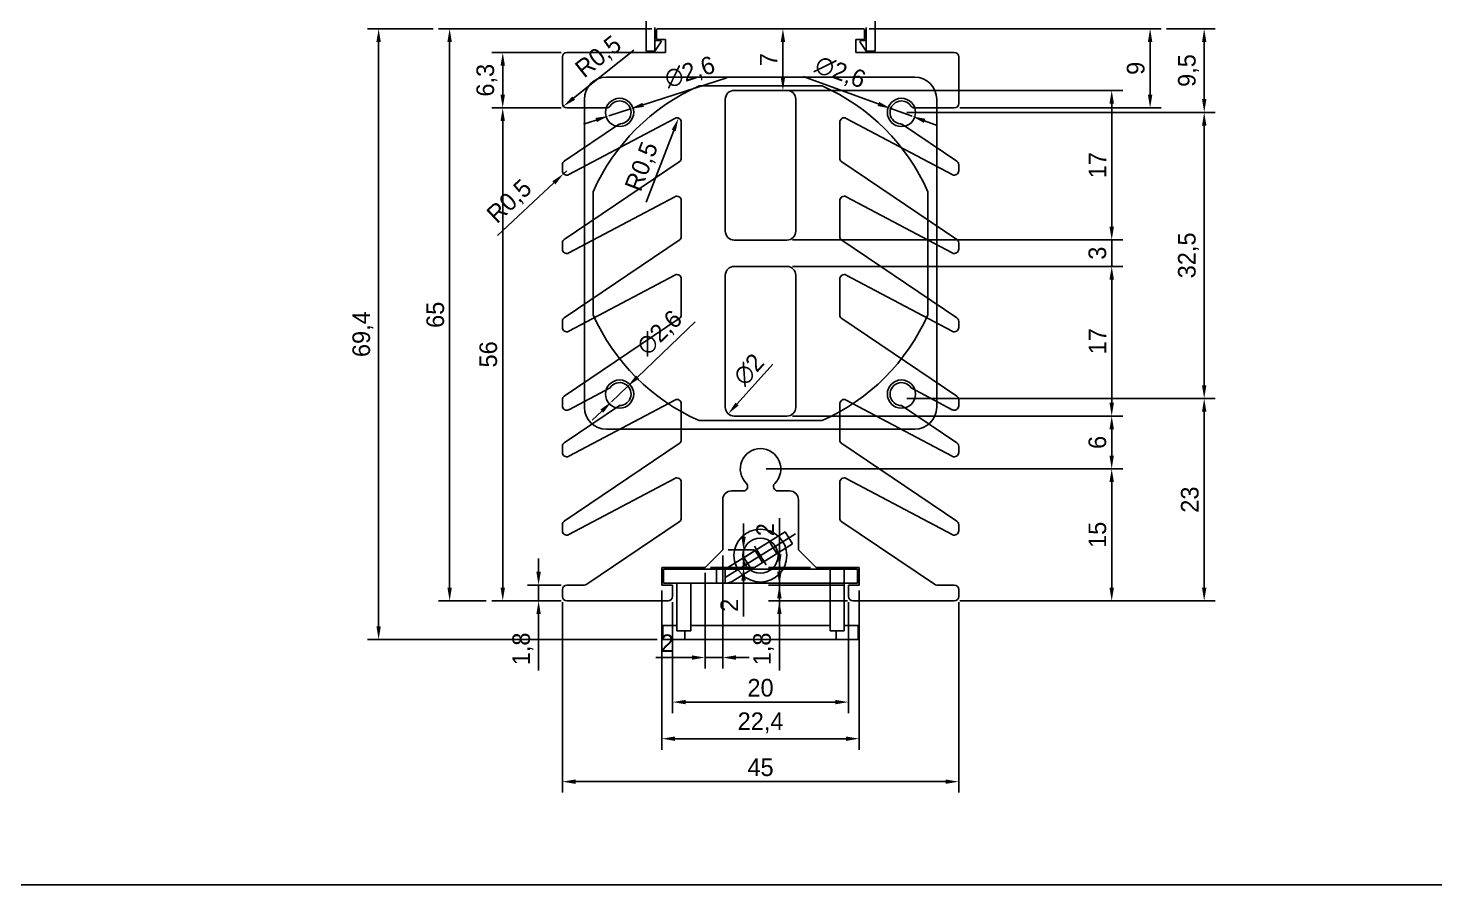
# Model space of a CAD drawing. Header units: millimetres. Extents: x 1406 to 2636, y 2148 to 2456.
# Drawn here: x 2021.1 to 2180.8, y 2147.7 to 2245.1 of the extents above; entities that cross this region are included whole.
import ezdxf

# ---------------------------------------------------------------- set-up
doc = ezdxf.new("R2010")
doc.units = ezdxf.units.MM
doc.linetypes.add('CENTER', pattern=[50.8, 31.75, -6.35, 6.35, -6.35])
for name, color, linetype in [('CASE-하', 7, 'Continuous'), ('DINRAIL', 5, 'Continuous'), ('FAN', 7, 'Continuous'), ('방열판', 7, 'Continuous'), ('스프링', 3, 'Continuous')]:
    doc.layers.add(name, color=color, linetype=linetype)
doc.dimstyles.new('ISO-25', dxfattribs={"dimtxt": 2, "dimasz": 1.5, "dimexe": 1.25, "dimexo": 0.625, "dimtad": 1, "dimtxsty": 'Standard', "dimcen": 2.5, "dimclrd": 6, "dimclre": 6, "dimclrt": 1, "dimazin": 0, "dimtfac": 1, "dimtmove": 0, "dimatfit": 3, "dimfxl": 1, "dimarcsym": 0})

# ---------------------------------------------------------------- blocks, each defined once
blk = doc.blocks.new('*D837')
at = {"color": 6, "lineweight": -2, "transparency": 16777216}
for p, q in [((2102.33, 2187.29), (2102.33, 2188.79)), ((2100.58, 2185.79), (2103.58, 2185.79)), ((2102.33, 2185.79), (2102.33, 2183.79)), ((2098.58, 2183.79), (2103.58, 2183.79)), ((2102.33, 2182.29), (2102.33, 2178.2))]:
    blk.add_line(p, q, dxfattribs=at)
at = {"color": 6, "transparency": 16777216}
for points in [[(2102.08, 2187.29), (2102.58, 2187.29), (2102.33, 2185.79)], [(2102.08, 2182.29), (2102.58, 2182.29), (2102.33, 2183.79)]]:
    blk.add_solid(points, dxfattribs=at)
at = {"layer": 'Defpoints', "color": 0, "transparency": 16777216}
for p in [(2099.96, 2185.79), (2097.96, 2183.79), (2102.33, 2183.79)]:
    blk.add_point(p, dxfattribs=at)
at = {"color": 1, "transparency": 16777216, "insert": (2100.71, 2179.49), "char_height": 2, "attachment_point": 5, "rotation": 90}
blk.add_mtext('2', dxfattribs=at)
blk = doc.blocks.new('*D842')
at = {"color": 6, "lineweight": -2, "transparency": 16777216}
for p, q in [((2081.63, 2235.99), (2073.74, 2235.99)), ((2074.99, 2234.49), (2074.99, 2181.49)), ((2081.63, 2179.99), (2073.74, 2179.99))]:
    blk.add_line(p, q, dxfattribs=at)
at = {"color": 6, "transparency": 16777216}
for points in [[(2074.74, 2234.49), (2075.24, 2234.49), (2074.99, 2235.99)], [(2074.74, 2181.49), (2075.24, 2181.49), (2074.99, 2179.99)]]:
    blk.add_solid(points, dxfattribs=at)
at = {"layer": 'Defpoints', "color": 0, "transparency": 16777216}
for p in [(2082.26, 2235.99), (2074.99, 2179.99), (2082.26, 2179.99)]:
    blk.add_point(p, dxfattribs=at)
at = {"color": 1, "transparency": 16777216, "insert": (2073.36, 2207.99), "char_height": 2, "attachment_point": 5, "rotation": 90}
blk.add_mtext('56', dxfattribs=at)
blk = doc.blocks.new('*D843')
at = {"color": 6, "lineweight": -2, "transparency": 16777216}
for p, q in [((2091.93, 2244.99), (2067.71, 2244.99)), ((2068.96, 2243.49), (2068.96, 2181.49)), ((2073.11, 2179.99), (2067.71, 2179.99))]:
    blk.add_line(p, q, dxfattribs=at)
at = {"color": 6, "transparency": 16777216}
for points in [[(2068.71, 2243.49), (2069.21, 2243.49), (2068.96, 2244.99)], [(2068.71, 2181.49), (2069.21, 2181.49), (2068.96, 2179.99)]]:
    blk.add_solid(points, dxfattribs=at)
at = {"layer": 'Defpoints', "color": 0, "transparency": 16777216}
for p in [(2092.56, 2244.99), (2068.96, 2179.99), (2073.74, 2179.99)]:
    blk.add_point(p, dxfattribs=at)
at = {"color": 1, "transparency": 16777216, "insert": (2067.34, 2212.49), "char_height": 2, "attachment_point": 5, "rotation": 90}
blk.add_mtext('65', dxfattribs=at)
blk = doc.blocks.new('*D844')
at = {"color": 6, "lineweight": -2, "transparency": 16777216}
for p, q in [((2067.09, 2244.99), (2059.65, 2244.99)), ((2060.9, 2243.49), (2060.9, 2177.09)), ((2092.54, 2175.59), (2059.65, 2175.59))]:
    blk.add_line(p, q, dxfattribs=at)
at = {"color": 6, "transparency": 16777216}
for points in [[(2060.65, 2243.49), (2061.15, 2243.49), (2060.9, 2244.99)], [(2060.65, 2177.09), (2061.15, 2177.09), (2060.9, 2175.59)]]:
    blk.add_solid(points, dxfattribs=at)
at = {"layer": 'Defpoints', "color": 0, "transparency": 16777216}
for p in [(2067.71, 2244.99), (2060.9, 2175.59), (2093.16, 2175.59)]:
    blk.add_point(p, dxfattribs=at)
at = {"color": 1, "transparency": 16777216, "insert": (2059.11, 2210.29), "char_height": 2, "attachment_point": 5, "rotation": 90}
blk.add_mtext('69,4', dxfattribs=at)
blk = doc.blocks.new('*D845')
at = {"color": 6, "lineweight": -2, "transparency": 16777216}
for p, q in [((2079.06, 2183.29), (2079.06, 2184.79)), ((2081.63, 2181.79), (2077.81, 2181.79)), ((2079.06, 2181.79), (2079.06, 2179.99)), ((2081.63, 2179.99), (2077.81, 2179.99)), ((2079.06, 2178.49), (2079.06, 2172.07))]:
    blk.add_line(p, q, dxfattribs=at)
at = {"color": 6, "transparency": 16777216}
for points in [[(2078.81, 2183.29), (2079.31, 2183.29), (2079.06, 2181.79)], [(2078.81, 2178.49), (2079.31, 2178.49), (2079.06, 2179.99)]]:
    blk.add_solid(points, dxfattribs=at)
at = {"layer": 'Defpoints', "color": 0, "transparency": 16777216}
for p in [(2082.26, 2181.79), (2079.06, 2179.99), (2082.26, 2179.99)]:
    blk.add_point(p, dxfattribs=at)
at = {"color": 1, "transparency": 16777216, "insert": (2077.27, 2174.53), "char_height": 2, "attachment_point": 5, "rotation": 90}
blk.add_mtext('1,8', dxfattribs=at)
blk = doc.blocks.new('*D846')
at = {"color": 6, "lineweight": -2, "transparency": 16777216}
for p, q in [((2116.58, 2244.99), (2149.74, 2244.99)), ((2148.49, 2243.49), (2148.49, 2237.49)), ((2126.88, 2235.99), (2149.74, 2235.99))]:
    blk.add_line(p, q, dxfattribs=at)
at = {"color": 6, "transparency": 16777216}
for points in [[(2148.24, 2243.49), (2148.74, 2243.49), (2148.49, 2244.99)], [(2148.24, 2237.49), (2148.74, 2237.49), (2148.49, 2235.99)]]:
    blk.add_solid(points, dxfattribs=at)
at = {"layer": 'Defpoints', "color": 0, "transparency": 16777216}
for p in [(2115.96, 2244.99), (2126.26, 2235.99), (2148.49, 2235.99)]:
    blk.add_point(p, dxfattribs=at)
at = {"color": 1, "transparency": 16777216, "insert": (2146.86, 2240.49), "char_height": 2, "attachment_point": 5, "rotation": 90}
blk.add_mtext('9', dxfattribs=at)
blk = doc.blocks.new('*D847')
at = {"color": 6, "lineweight": -2, "transparency": 16777216}
for p, q in [((2150.36, 2244.99), (2155.88, 2244.99)), ((2154.63, 2236.99), (2154.63, 2243.49)), ((2120.88, 2235.49), (2155.88, 2235.49))]:
    blk.add_line(p, q, dxfattribs=at)
at = {"color": 6, "transparency": 16777216}
for points in [[(2154.38, 2243.49), (2154.88, 2243.49), (2154.63, 2244.99)], [(2154.38, 2236.99), (2154.88, 2236.99), (2154.63, 2235.49)]]:
    blk.add_solid(points, dxfattribs=at)
at = {"layer": 'Defpoints', "color": 0, "transparency": 16777216}
for p in [(2149.74, 2244.99), (2154.63, 2244.99), (2120.26, 2235.49)]:
    blk.add_point(p, dxfattribs=at)
at = {"color": 1, "transparency": 16777216, "insert": (2152.84, 2240.24), "char_height": 2, "attachment_point": 5, "rotation": 90}
blk.add_mtext('9,5', dxfattribs=at)
blk = doc.blocks.new('*D848')
at = {"color": 6, "lineweight": -2, "transparency": 16777216}
for p, q in [((2120.88, 2235.49), (2155.88, 2235.49)), ((2154.63, 2233.99), (2154.63, 2204.49)), ((2120.88, 2202.99), (2155.88, 2202.99))]:
    blk.add_line(p, q, dxfattribs=at)
at = {"color": 6, "transparency": 16777216}
for points in [[(2154.38, 2233.99), (2154.88, 2233.99), (2154.63, 2235.49)], [(2154.38, 2204.49), (2154.88, 2204.49), (2154.63, 2202.99)]]:
    blk.add_solid(points, dxfattribs=at)
at = {"layer": 'Defpoints', "color": 0, "transparency": 16777216}
for p in [(2120.26, 2235.49), (2120.26, 2202.99), (2154.63, 2202.99)]:
    blk.add_point(p, dxfattribs=at)
at = {"color": 1, "transparency": 16777216, "insert": (2152.84, 2219.24), "char_height": 2, "attachment_point": 5, "rotation": 90}
blk.add_mtext('32,5', dxfattribs=at)
blk = doc.blocks.new('*D849')
at = {"color": 6, "lineweight": -2, "transparency": 16777216}
for p, q in [((2120.88, 2202.99), (2155.88, 2202.99)), ((2154.63, 2201.49), (2154.63, 2181.49)), ((2126.88, 2179.99), (2155.88, 2179.99))]:
    blk.add_line(p, q, dxfattribs=at)
at = {"color": 6, "transparency": 16777216}
for points in [[(2154.38, 2201.49), (2154.88, 2201.49), (2154.63, 2202.99)], [(2154.38, 2181.49), (2154.88, 2181.49), (2154.63, 2179.99)]]:
    blk.add_solid(points, dxfattribs=at)
at = {"layer": 'Defpoints', "color": 0, "transparency": 16777216}
for p in [(2120.26, 2202.99), (2126.26, 2179.99), (2154.63, 2179.99)]:
    blk.add_point(p, dxfattribs=at)
at = {"color": 1, "transparency": 16777216, "insert": (2153, 2191.49), "char_height": 2, "attachment_point": 5, "rotation": 90}
blk.add_mtext('23', dxfattribs=at)
blk = doc.blocks.new('*D850')
at = {"color": 6, "lineweight": -2, "transparency": 16777216}
for p, q in [((2104.88, 2194.99), (2145.38, 2194.99)), ((2144.13, 2193.49), (2144.13, 2181.49)), ((2126.88, 2179.99), (2145.38, 2179.99))]:
    blk.add_line(p, q, dxfattribs=at)
at = {"color": 6, "transparency": 16777216}
for points in [[(2143.88, 2193.49), (2144.38, 2193.49), (2144.13, 2194.99)], [(2143.88, 2181.49), (2144.38, 2181.49), (2144.13, 2179.99)]]:
    blk.add_solid(points, dxfattribs=at)
at = {"layer": 'Defpoints', "color": 0, "transparency": 16777216}
for p in [(2104.26, 2194.99), (2126.26, 2179.99), (2144.13, 2179.99)]:
    blk.add_point(p, dxfattribs=at)
at = {"color": 1, "transparency": 16777216, "insert": (2142.51, 2187.49), "char_height": 2, "attachment_point": 5, "rotation": 90}
blk.add_mtext('15', dxfattribs=at)
blk = doc.blocks.new('*D851')
at = {"color": 6, "lineweight": -2, "transparency": 16777216}
for p, q in [((2107.88, 2200.99), (2145.38, 2200.99)), ((2144.13, 2199.49), (2144.13, 2196.49)), ((2104.88, 2194.99), (2145.38, 2194.99))]:
    blk.add_line(p, q, dxfattribs=at)
at = {"color": 6, "transparency": 16777216}
for points in [[(2143.88, 2199.49), (2144.38, 2199.49), (2144.13, 2200.99)], [(2143.88, 2196.49), (2144.38, 2196.49), (2144.13, 2194.99)]]:
    blk.add_solid(points, dxfattribs=at)
at = {"layer": 'Defpoints', "color": 0, "transparency": 16777216}
for p in [(2107.26, 2200.99), (2104.26, 2194.99), (2144.13, 2194.99)]:
    blk.add_point(p, dxfattribs=at)
at = {"color": 1, "transparency": 16777216, "insert": (2142.51, 2197.99), "char_height": 2, "attachment_point": 5, "rotation": 90}
blk.add_mtext('6', dxfattribs=at)
blk = doc.blocks.new('*D852')
at = {"color": 6, "lineweight": -2, "transparency": 16777216}
for p, q in [((2107.88, 2217.99), (2145.38, 2217.99)), ((2144.13, 2202.49), (2144.13, 2216.49)), ((2107.88, 2200.99), (2145.38, 2200.99))]:
    blk.add_line(p, q, dxfattribs=at)
at = {"color": 6, "transparency": 16777216}
for points in [[(2143.88, 2216.49), (2144.38, 2216.49), (2144.13, 2217.99)], [(2143.88, 2202.49), (2144.38, 2202.49), (2144.13, 2200.99)]]:
    blk.add_solid(points, dxfattribs=at)
at = {"layer": 'Defpoints', "color": 0, "transparency": 16777216}
for p in [(2107.26, 2217.99), (2144.13, 2217.99), (2107.26, 2200.99)]:
    blk.add_point(p, dxfattribs=at)
at = {"color": 1, "transparency": 16777216, "insert": (2142.51, 2209.49), "char_height": 2, "attachment_point": 5, "rotation": 90}
blk.add_mtext('17', dxfattribs=at)
blk = doc.blocks.new('*D853')
at = {"color": 6, "lineweight": -2, "transparency": 16777216}
for p, q in [((2144.13, 2222.49), (2144.13, 2223.99)), ((2107.88, 2220.99), (2145.38, 2220.99)), ((2144.13, 2217.99), (2144.13, 2220.99)), ((2107.88, 2217.99), (2145.38, 2217.99)), ((2144.13, 2216.49), (2144.13, 2214.99))]:
    blk.add_line(p, q, dxfattribs=at)
at = {"color": 6, "transparency": 16777216}
for points in [[(2143.88, 2222.49), (2144.38, 2222.49), (2144.13, 2220.99)], [(2143.88, 2216.49), (2144.38, 2216.49), (2144.13, 2217.99)]]:
    blk.add_solid(points, dxfattribs=at)
at = {"layer": 'Defpoints', "color": 0, "transparency": 16777216}
for p in [(2107.26, 2220.99), (2144.13, 2220.99), (2107.26, 2217.99)]:
    blk.add_point(p, dxfattribs=at)
at = {"color": 1, "transparency": 16777216, "insert": (2142.51, 2219.49), "char_height": 2, "attachment_point": 5, "rotation": 90}
blk.add_mtext('3', dxfattribs=at)
blk = doc.blocks.new('*D854')
at = {"color": 6, "lineweight": -2, "transparency": 16777216}
for p, q in [((2107.88, 2237.99), (2145.38, 2237.99)), ((2144.13, 2222.49), (2144.13, 2236.49)), ((2107.88, 2220.99), (2145.38, 2220.99))]:
    blk.add_line(p, q, dxfattribs=at)
at = {"color": 6, "transparency": 16777216}
for points in [[(2143.88, 2236.49), (2144.38, 2236.49), (2144.13, 2237.99)], [(2143.88, 2222.49), (2144.38, 2222.49), (2144.13, 2220.99)]]:
    blk.add_solid(points, dxfattribs=at)
at = {"layer": 'Defpoints', "color": 0, "transparency": 16777216}
for p in [(2107.26, 2237.99), (2144.13, 2237.99), (2107.26, 2220.99)]:
    blk.add_point(p, dxfattribs=at)
at = {"color": 1, "transparency": 16777216, "insert": (2142.51, 2229.49), "char_height": 2, "attachment_point": 5, "rotation": 90}
blk.add_mtext('17', dxfattribs=at)
blk = doc.blocks.new('*D855')
at = {"color": 6, "lineweight": -2, "transparency": 16777216}
for p, q in [((2081.63, 2242.29), (2073.74, 2242.29)), ((2074.99, 2240.79), (2074.99, 2237.49)), ((2081.63, 2235.99), (2073.74, 2235.99))]:
    blk.add_line(p, q, dxfattribs=at)
at = {"color": 6, "transparency": 16777216}
for points in [[(2074.74, 2240.79), (2075.24, 2240.79), (2074.99, 2242.29)], [(2074.74, 2237.49), (2075.24, 2237.49), (2074.99, 2235.99)]]:
    blk.add_solid(points, dxfattribs=at)
at = {"layer": 'Defpoints', "color": 0, "transparency": 16777216}
for p in [(2082.26, 2242.29), (2074.99, 2235.99), (2082.26, 2235.99)]:
    blk.add_point(p, dxfattribs=at)
at = {"color": 1, "transparency": 16777216, "insert": (2073.19, 2239.14), "char_height": 2, "attachment_point": 5, "rotation": 90}
blk.add_mtext('6,3', dxfattribs=at)
blk = doc.blocks.new('*D834')
at = {"color": 6, "lineweight": -2, "transparency": 16777216}
for p, q in [((2099.96, 2185.16), (2099.96, 2172.3)), ((2097.96, 2183.16), (2097.96, 2172.3)), ((2096.46, 2173.55), (2092.38, 2173.55)), ((2099.96, 2173.55), (2097.96, 2173.55)), ((2101.46, 2173.55), (2102.96, 2173.55))]:
    blk.add_line(p, q, dxfattribs=at)
at = {"color": 6, "transparency": 16777216}
for points in [[(2096.46, 2173.8), (2096.46, 2173.3), (2097.96, 2173.55)], [(2101.46, 2173.8), (2101.46, 2173.3), (2099.96, 2173.55)]]:
    blk.add_solid(points, dxfattribs=at)
at = {"layer": 'Defpoints', "color": 0, "transparency": 16777216}
for p in [(2099.96, 2185.79), (2097.96, 2183.79), (2099.96, 2173.55)]:
    blk.add_point(p, dxfattribs=at)
at = {"color": 1, "transparency": 16777216, "insert": (2093.67, 2175.18), "char_height": 2, "attachment_point": 5}
blk.add_mtext('2', dxfattribs=at)
blk = doc.blocks.new('*D835')
at = {"color": 6, "lineweight": -2, "transparency": 16777216}
for p, q in [((2106.4, 2185.29), (2106.4, 2189.37)), ((2109.93, 2183.79), (2105.15, 2183.79)), ((2106.4, 2181.79), (2106.4, 2183.79)), ((2113.63, 2181.79), (2105.15, 2181.79)), ((2106.4, 2180.29), (2106.4, 2178.79))]:
    blk.add_line(p, q, dxfattribs=at)
at = {"color": 6, "transparency": 16777216}
for points in [[(2106.15, 2185.29), (2106.65, 2185.29), (2106.4, 2183.79)], [(2106.15, 2180.29), (2106.65, 2180.29), (2106.4, 2181.79)]]:
    blk.add_solid(points, dxfattribs=at)
at = {"layer": 'Defpoints', "color": 0, "transparency": 16777216}
for p in [(2106.4, 2183.79), (2110.56, 2183.79), (2114.26, 2181.79)]:
    blk.add_point(p, dxfattribs=at)
at = {"color": 1, "transparency": 16777216, "insert": (2104.78, 2188.08), "char_height": 2, "attachment_point": 5, "rotation": 90}
blk.add_mtext('2', dxfattribs=at)
blk = doc.blocks.new('*D836')
at = {"color": 6, "lineweight": -2, "transparency": 16777216}
for p, q in [((2106.4, 2183.29), (2106.4, 2184.79)), ((2113.63, 2181.79), (2105.15, 2181.79)), ((2106.4, 2181.79), (2106.4, 2179.99)), ((2114.13, 2179.99), (2105.15, 2179.99)), ((2106.4, 2178.49), (2106.4, 2172.07))]:
    blk.add_line(p, q, dxfattribs=at)
at = {"color": 6, "transparency": 16777216}
for points in [[(2106.15, 2183.29), (2106.65, 2183.29), (2106.4, 2181.79)], [(2106.15, 2178.49), (2106.65, 2178.49), (2106.4, 2179.99)]]:
    blk.add_solid(points, dxfattribs=at)
at = {"layer": 'Defpoints', "color": 0, "transparency": 16777216}
for p in [(2114.26, 2181.79), (2106.4, 2179.99), (2114.76, 2179.99)]:
    blk.add_point(p, dxfattribs=at)
at = {"color": 1, "transparency": 16777216, "insert": (2104.61, 2174.53), "char_height": 2, "attachment_point": 5, "rotation": 90}
blk.add_mtext('1,8', dxfattribs=at)
blk = doc.blocks.new('*D838')
at = {"color": 6, "lineweight": -2, "transparency": 16777216}
for p, q in [((2094.26, 2179.86), (2094.26, 2167.24)), ((2114.26, 2179.86), (2114.26, 2167.24)), ((2112.76, 2168.49), (2095.76, 2168.49))]:
    blk.add_line(p, q, dxfattribs=at)
at = {"color": 6, "transparency": 16777216}
for points in [[(2095.76, 2168.74), (2095.76, 2168.24), (2094.26, 2168.49)], [(2112.76, 2168.74), (2112.76, 2168.24), (2114.26, 2168.49)]]:
    blk.add_solid(points, dxfattribs=at)
at = {"layer": 'Defpoints', "color": 0, "transparency": 16777216}
for p in [(2094.26, 2180.49), (2114.26, 2180.49), (2094.26, 2168.49)]:
    blk.add_point(p, dxfattribs=at)
at = {"color": 1, "transparency": 16777216, "insert": (2104.26, 2170.11), "char_height": 2, "attachment_point": 5}
blk.add_mtext('20', dxfattribs=at)
blk = doc.blocks.new('*D839')
at = {"color": 6, "lineweight": -2, "transparency": 16777216}
for p, q in [((2093.06, 2181.16), (2093.06, 2163.08)), ((2115.46, 2181.16), (2115.46, 2163.08)), ((2094.56, 2164.33), (2113.96, 2164.33))]:
    blk.add_line(p, q, dxfattribs=at)
at = {"color": 6, "transparency": 16777216}
for points in [[(2094.56, 2164.58), (2094.56, 2164.08), (2093.06, 2164.33)], [(2113.96, 2164.58), (2113.96, 2164.08), (2115.46, 2164.33)]]:
    blk.add_solid(points, dxfattribs=at)
at = {"layer": 'Defpoints', "color": 0, "transparency": 16777216}
for p in [(2093.06, 2181.79), (2115.46, 2181.79), (2115.46, 2164.33)]:
    blk.add_point(p, dxfattribs=at)
at = {"color": 1, "transparency": 16777216, "insert": (2104.26, 2166.13), "char_height": 2, "attachment_point": 5}
blk.add_mtext('22,4', dxfattribs=at)
blk = doc.blocks.new('*D840')
at = {"color": 6, "lineweight": -2, "transparency": 16777216}
for p, q in [((2081.76, 2179.86), (2081.76, 2158.2)), ((2126.76, 2179.86), (2126.76, 2158.2)), ((2125.26, 2159.45), (2083.26, 2159.45))]:
    blk.add_line(p, q, dxfattribs=at)
at = {"color": 6, "transparency": 16777216}
for points in [[(2083.26, 2159.7), (2083.26, 2159.2), (2081.76, 2159.45)], [(2125.26, 2159.7), (2125.26, 2159.2), (2126.76, 2159.45)]]:
    blk.add_solid(points, dxfattribs=at)
at = {"layer": 'Defpoints', "color": 0, "transparency": 16777216}
for p in [(2081.76, 2180.49), (2126.76, 2180.49), (2081.76, 2159.45)]:
    blk.add_point(p, dxfattribs=at)
at = {"color": 1, "transparency": 16777216, "insert": (2104.26, 2161.07), "char_height": 2, "attachment_point": 5}
blk.add_mtext('45', dxfattribs=at)
blk = doc.blocks.new('*D841')
at = {"color": 6, "lineweight": -2, "transparency": 16777216}
blk.add_line((2105.67, 2206.87), (2101.59, 2202.36), dxfattribs=at)
at = {"color": 6, "transparency": 16777216}
blk.add_solid([(2101.41, 2202.52), (2101.78, 2202.19), (2100.59, 2201.24)], dxfattribs=at)
at = {"layer": 'Defpoints', "color": 0, "transparency": 16777216}
for p in [(2101.93, 2202.73), (2100.59, 2201.24)]:
    blk.add_point(p, dxfattribs=at)
at = {"color": 1, "transparency": 16777216, "insert": (2102.93, 2206.26), "char_height": 2, "attachment_point": 5, "rotation": 47.9072}
blk.add_mtext('∅2', dxfattribs=at)
blk = doc.blocks.new('*D857')
at = {"color": 6, "lineweight": -2, "transparency": 16777216}
for p, q in [((2109.1, 2239.57), (2117.63, 2236.45)), ((2121.48, 2235.04), (2119.04, 2235.93)), ((2122.89, 2234.52), (2124.3, 2234.01))]:
    blk.add_line(p, q, dxfattribs=at)
at = {"color": 6, "transparency": 16777216}
for points in [[(2117.72, 2236.68), (2117.54, 2236.21), (2119.04, 2235.93)], [(2122.98, 2234.76), (2122.8, 2234.29), (2121.48, 2235.04)]]:
    blk.add_solid(points, dxfattribs=at)
at = {"layer": 'Defpoints', "color": 0, "transparency": 16777216}
for p in [(2119.04, 2235.93), (2121.48, 2235.04)]:
    blk.add_point(p, dxfattribs=at)
at = {"color": 1, "transparency": 16777216, "insert": (2113.28, 2239.95), "char_height": 2, "attachment_point": 5, "rotation": 339.9171}
blk.add_mtext('∅2,6', dxfattribs=at)
blk = doc.blocks.new('*D858')
at = {"color": 6, "lineweight": -2, "transparency": 16777216}
for p, q in [((2100.42, 2239.42), (2090.92, 2236.35)), ((2085.6, 2234.62), (2084.17, 2234.16)), ((2087.02, 2235.08), (2089.5, 2235.89))]:
    blk.add_line(p, q, dxfattribs=at)
at = {"color": 6, "transparency": 16777216}
for points in [[(2090.85, 2236.58), (2091, 2236.11), (2089.5, 2235.89)], [(2085.52, 2234.86), (2085.67, 2234.39), (2087.02, 2235.08)]]:
    blk.add_solid(points, dxfattribs=at)
at = {"layer": 'Defpoints', "color": 0, "transparency": 16777216}
for p in [(2087.02, 2235.08), (2089.5, 2235.89)]:
    blk.add_point(p, dxfattribs=at)
at = {"color": 1, "transparency": 16777216, "insert": (2096.26, 2239.96), "char_height": 2, "attachment_point": 5, "rotation": 17.9284}
blk.add_mtext('∅2,6', dxfattribs=at)
blk = doc.blocks.new('*D859')
at = {"color": 6, "lineweight": -2, "transparency": 16777216}
blk.add_line((2089.88, 2242.57), (2083.04, 2237.11), dxfattribs=at)
at = {"color": 6, "transparency": 16777216}
blk.add_solid([(2082.89, 2237.3), (2083.2, 2236.91), (2081.87, 2236.17)], dxfattribs=at)
at = {"layer": 'Defpoints', "color": 0, "transparency": 16777216}
for p in [(2081.87, 2236.17), (2082.26, 2236.49)]:
    blk.add_point(p, dxfattribs=at)
at = {"color": 1, "transparency": 16777216, "insert": (2085.93, 2241.71), "char_height": 2, "attachment_point": 5, "rotation": 38.5907}
blk.add_mtext('R0,5', dxfattribs=at)
blk = doc.blocks.new('*D860')
at = {"color": 6, "lineweight": -2, "transparency": 16777216}
blk.add_line((2091.26, 2225.27), (2094.4, 2233.43), dxfattribs=at)
at = {"color": 6, "transparency": 16777216}
blk.add_solid([(2094.17, 2233.52), (2094.63, 2233.34), (2094.94, 2234.83)], dxfattribs=at)
at = {"layer": 'Defpoints', "color": 0, "transparency": 16777216}
for p in [(2094.76, 2234.37), (2094.94, 2234.83)]:
    blk.add_point(p, dxfattribs=at)
at = {"color": 1, "transparency": 16777216, "insert": (2090.89, 2229.29), "char_height": 2, "attachment_point": 5, "rotation": 68.9575}
blk.add_mtext('R0,5', dxfattribs=at)
blk = doc.blocks.new('*D861')
at = {"color": 6, "lineweight": -2, "transparency": 16777216}
for p, q in [((2082.26, 2228.85), (2081.89, 2228.51)), ((2074.41, 2221.51), (2080.8, 2227.49))]:
    blk.add_line(p, q, dxfattribs=at)
at = {"color": 6, "transparency": 16777216}
blk.add_solid([(2080.63, 2227.67), (2080.97, 2227.3), (2081.89, 2228.51)], dxfattribs=at)
at = {"layer": 'Defpoints', "color": 0, "transparency": 16777216}
for p in [(2081.89, 2228.51), (2082.26, 2228.85)]:
    blk.add_point(p, dxfattribs=at)
at = {"color": 1, "transparency": 16777216, "insert": (2075.83, 2225.29), "char_height": 2, "attachment_point": 5, "rotation": 43.1202}
blk.add_mtext('R0,5', dxfattribs=at)
blk = doc.blocks.new('*D856')
at = {"color": 6, "lineweight": -2, "transparency": 16777216}
for p, q in [((2096.85, 2211.7), (2090.28, 2205.42)), ((2087.32, 2202.59), (2089.2, 2204.38)), ((2086.24, 2201.55), (2085.15, 2200.51))]:
    blk.add_line(p, q, dxfattribs=at)
at = {"color": 6, "transparency": 16777216}
for points in [[(2090.11, 2205.6), (2090.46, 2205.24), (2089.2, 2204.38)], [(2086.06, 2201.73), (2086.41, 2201.37), (2087.32, 2202.59)]]:
    blk.add_solid(points, dxfattribs=at)
at = {"layer": 'Defpoints', "color": 0, "transparency": 16777216}
for p in [(2089.2, 2204.38), (2087.32, 2202.59)]:
    blk.add_point(p, dxfattribs=at)
at = {"color": 1, "transparency": 16777216, "insert": (2092.87, 2210.37), "char_height": 2, "attachment_point": 5, "rotation": 43.7276}
blk.add_mtext('∅2,6', dxfattribs=at)
blk = doc.blocks.new('*D862')
at = {"color": 6, "lineweight": -2, "transparency": 16777216}
for p, q in [((2104.88, 2244.99), (2108.05, 2244.99)), ((2106.8, 2243.49), (2106.8, 2239.49)), ((2104.88, 2237.99), (2108.05, 2237.99))]:
    blk.add_line(p, q, dxfattribs=at)
at = {"color": 6, "transparency": 16777216}
for points in [[(2106.55, 2243.49), (2107.05, 2243.49), (2106.8, 2244.99)], [(2106.55, 2239.49), (2107.05, 2239.49), (2106.8, 2237.99)]]:
    blk.add_solid(points, dxfattribs=at)
at = {"layer": 'Defpoints', "color": 0, "transparency": 16777216}
for p in [(2104.26, 2244.99), (2104.26, 2237.99), (2106.8, 2237.99)]:
    blk.add_point(p, dxfattribs=at)
at = {"color": 1, "transparency": 16777216, "insert": (2105.18, 2241.49), "char_height": 2, "attachment_point": 5, "rotation": 90}
blk.add_mtext('7', dxfattribs=at)

msp = doc.modelspace()

# ---------------------------------------------------------------- linework, layer by layer
at = {"color": 1, "ltscale": 10}
msp.add_line((2635.997, 2147.723), (1406.218, 2147.723), dxfattribs=at)
at = {"layer": 'CASE-하', "color": 5, "ltscale": 10}
for p, q in [((2091.26, 2267.135), (2091.26, 2242.435)), ((2117.26, 2267.135), (2117.26, 2242.435)), ((2092.26, 2245.135), (2092.26, 2242.435)), ((2116.26, 2245.135), (2116.26, 2242.435)), ((2092.956, 2243.48), (2092.26, 2242.435)), ((2115.563, 2243.48), (2116.26, 2242.435))]:
    msp.add_line(p, q, dxfattribs=at)
at = {"layer": 'CASE-하', "color": 5}
for p, q in [((2092.26, 2242.435), (2091.26, 2242.435)), ((2092.873, 2243.635), (2092.26, 2243.635)), ((2115.647, 2243.635), (2116.26, 2243.635)), ((2116.26, 2242.435), (2117.26, 2242.435))]:
    msp.add_line(p, q, dxfattribs=at)
at = {"layer": 'CASE-하', "color": 5, "ltscale": 10}
for centre, start, end in [((2092.873, 2243.535), 326.30993, 90), ((2115.647, 2243.535), 90, 213.69007)]:
    msp.add_arc(centre, 0.1, start, end, dxfattribs=at)
at = {"layer": 'DINRAIL'}
for p, q in [((2107.044, 2187.824), (2100.26, 2183.585)), ((2107.892, 2186.468), (2100.719, 2181.985)), ((2102.295, 2184.857), (2105.348, 2186.765)), ((2107.044, 2187.824), (2107.892, 2186.468)), ((2104.5, 2184.348), (2103.652, 2185.705)), ((2093.26, 2181.985), (2093.26, 2183.585)), ((2093.26, 2183.585), (2115.26, 2183.585)), ((2112.16, 2176.585), (2112.16, 2183.585)), ((2113.76, 2176.585), (2113.76, 2183.585)), ((2115.26, 2181.985), (2115.26, 2183.585)), ((2093.26, 2181.985), (2115.26, 2181.985)), ((2094.76, 2176.585), (2094.76, 2181.985)), ((2096.36, 2176.585), (2096.36, 2181.985)), ((2094.76, 2177.185), (2093.161, 2177.185)), ((2093.161, 2177.185), (2093.161, 2175.585)), ((2112.16, 2177.185), (2096.36, 2177.185)), ((2115.36, 2177.185), (2113.76, 2177.185)), ((2115.36, 2177.185), (2115.36, 2175.585)), ((2115.36, 2175.585), (2093.161, 2175.585)), ((2096.36, 2176.585), (2094.76, 2176.585)), ((2095.661, 2175.585), (2095.661, 2176.585)), ((2113.76, 2176.585), (2112.16, 2176.585)), ((2112.858, 2175.585), (2112.858, 2176.585))]:
    msp.add_line(p, q, dxfattribs=at)
at = {"layer": 'DINRAIL', "color": 1, "linetype": 'CENTER'}
for p, q in [((2108.231, 2187.623), (2100.26, 2182.642)), ((2104.906, 2184.075), (2103.585, 2186.19))]:
    msp.add_line(p, q, dxfattribs=at)
at = {"layer": 'DINRAIL', "color": 4}
for p, q in [((2106.109, 2185.354), (2105.261, 2186.71)), ((2103.228, 2183.553), (2102.38, 2184.91)), ((2099.26, 2181.985), (2099.26, 2183.585))]:
    msp.add_line(p, q, dxfattribs=at)
at = {"layer": 'DINRAIL', "color": 1}
msp.add_line((2100.26, 2181.985), (2100.26, 2183.585), dxfattribs=at)
at = {"layer": 'DINRAIL'}
for radius in [0.5, 2.1]:
    msp.add_arc((2100.116, 2184.085), radius, 270, 302, dxfattribs=at)
at = {"layer": 'FAN', "color": 5, "linetype": 'Continuous'}
for p, q in [((2121.76, 2239.485), (2086.76, 2239.485)), ((2111.247, 2238.485), (2097.273, 2238.485)), ((2084.26, 2236.985), (2084.26, 2201.985)), ((2124.26, 2201.985), (2124.26, 2236.985)), ((2085.26, 2226.472), (2085.26, 2212.498)), ((2123.26, 2212.498), (2123.26, 2226.472)), ((2086.76, 2199.485), (2121.76, 2199.485)), ((2097.273, 2200.485), (2111.247, 2200.485))]:
    msp.add_line(p, q, dxfattribs=at)
at = {"layer": 'FAN', "color": 5, "ltscale": 10}
for centre in [(2088.26, 2235.485), (2120.26, 2235.485), (2088.26, 2203.485), (2120.26, 2203.485)]:
    msp.add_circle(centre, 1.6, dxfattribs=at)
at = {"layer": 'FAN', "color": 5, "linetype": 'Continuous'}
for centre, start, end in [((2086.76, 2236.985), 90, 180), ((2121.76, 2236.985), 0, 90), ((2086.76, 2201.985), 180, 270), ((2121.76, 2201.985), 270, 0)]:
    msp.add_arc(centre, 2.5, start, end, dxfattribs=at)
at = {"layer": 'FAN', "color": 5}
for centre, start, end in [((2106.76, 2216.985), 113.80927, 156.19062), ((2101.76, 2216.985), 23.80938, 66.19073), ((2106.76, 2221.985), 203.80938, 246.19062), ((2101.76, 2221.985), 293.80938, 336.19062)]:
    msp.add_arc(centre, 23.5, start, end, dxfattribs=at)
at = {"layer": '방열판'}
for p, q in [((2092.46, 2244.885), (2092.46, 2243.885)), ((2092.56, 2244.985), (2115.96, 2244.985)), ((2116.06, 2244.885), (2116.06, 2243.885)), ((2092.56, 2243.785), (2093.46, 2243.785)), ((2093.46, 2243.785), (2093.46, 2242.285)), ((2115.96, 2243.785), (2115.06, 2243.785)), ((2115.06, 2243.785), (2115.06, 2242.285)), ((2081.76, 2241.785), (2081.76, 2236.485)), ((2082.26, 2242.285), (2093.46, 2242.285)), ((2126.26, 2242.285), (2115.06, 2242.285)), ((2126.76, 2241.785), (2126.76, 2236.485)), ((2107.26, 2237.985), (2101.26, 2237.985)), ((2086.763, 2235.985), (2082.26, 2235.985)), ((2100.26, 2221.985), (2100.26, 2236.985)), ((2108.26, 2221.985), (2108.26, 2236.985)), ((2121.756, 2235.985), (2126.26, 2235.985)), ((2094.525, 2234.809), (2082.494, 2228.412)), ((2095.26, 2234.368), (2095.26, 2230.28)), ((2113.26, 2234.368), (2113.26, 2230.28)), ((2113.994, 2234.809), (2126.025, 2228.412)), ((2088.131, 2234.106), (2081.98, 2229.957)), ((2120.389, 2234.106), (2126.539, 2229.957)), ((2095.039, 2229.866), (2081.98, 2221.057)), ((2113.48, 2229.866), (2126.539, 2221.057)), ((2081.76, 2229.543), (2081.76, 2228.854)), ((2126.76, 2229.543), (2126.76, 2228.854)), ((2094.525, 2225.909), (2082.494, 2219.512)), ((2095.26, 2225.468), (2095.26, 2221.38)), ((2113.26, 2225.468), (2113.26, 2221.38)), ((2113.994, 2225.909), (2126.025, 2219.512)), ((2081.76, 2220.643), (2081.76, 2219.954)), ((2095.039, 2220.966), (2081.98, 2212.157)), ((2107.26, 2220.985), (2101.26, 2220.985)), ((2113.48, 2220.966), (2126.539, 2212.157)), ((2126.76, 2220.643), (2126.76, 2219.954)), ((2094.525, 2217.009), (2082.494, 2210.612)), ((2100.26, 2201.985), (2100.26, 2216.985)), ((2101.26, 2217.985), (2107.26, 2217.985)), ((2108.26, 2201.985), (2108.26, 2216.985)), ((2113.994, 2217.009), (2126.025, 2210.612)), ((2095.26, 2216.568), (2095.26, 2212.48)), ((2113.26, 2216.568), (2113.26, 2212.48)), ((2095.039, 2212.066), (2081.98, 2203.257)), ((2113.48, 2212.066), (2126.539, 2203.257)), ((2081.76, 2211.743), (2081.76, 2211.054)), ((2126.76, 2211.743), (2126.76, 2211.054)), ((2087.174, 2204.201), (2082.494, 2201.712)), ((2121.345, 2204.201), (2126.025, 2201.712)), ((2081.76, 2202.843), (2081.76, 2202.154)), ((2094.525, 2202.809), (2082.494, 2196.412)), ((2113.994, 2202.809), (2126.025, 2196.412)), ((2126.76, 2202.843), (2126.76, 2202.154)), ((2088.248, 2202.185), (2081.98, 2197.957)), ((2095.26, 2202.368), (2095.26, 2198.28)), ((2101.26, 2200.985), (2107.26, 2200.985)), ((2113.26, 2202.368), (2113.26, 2198.28)), ((2120.271, 2202.185), (2126.539, 2197.957)), ((2095.039, 2197.866), (2081.98, 2189.057)), ((2113.48, 2197.866), (2126.539, 2189.057)), ((2081.76, 2197.543), (2081.76, 2196.854)), ((2126.76, 2197.543), (2126.76, 2196.854)), ((2094.525, 2193.909), (2082.494, 2187.512)), ((2095.26, 2193.468), (2095.26, 2189.38)), ((2113.26, 2193.468), (2113.26, 2189.38)), ((2113.994, 2193.909), (2126.025, 2187.512)), ((2099.96, 2185.785), (2099.96, 2191.485)), ((2102.3, 2192.485), (2100.96, 2192.485)), ((2107.56, 2192.485), (2106.219, 2192.485)), ((2108.56, 2185.785), (2108.56, 2191.485)), ((2081.76, 2188.643), (2081.76, 2187.954)), ((2095.039, 2188.966), (2084.52, 2181.871)), ((2113.48, 2188.966), (2123.999, 2181.871)), ((2126.76, 2188.643), (2126.76, 2187.954)), ((2097.96, 2183.785), (2099.96, 2185.785)), ((2110.56, 2183.785), (2108.56, 2185.785)), ((2093.06, 2181.785), (2093.06, 2183.785)), ((2097.96, 2183.785), (2093.06, 2183.785)), ((2110.56, 2183.785), (2115.46, 2183.785)), ((2115.46, 2181.785), (2115.46, 2183.785)), ((2084.241, 2181.785), (2082.26, 2181.785)), ((2094.26, 2181.785), (2093.06, 2181.785)), ((2094.26, 2180.485), (2094.26, 2181.785)), ((2114.26, 2181.785), (2115.46, 2181.785)), ((2114.26, 2180.485), (2114.26, 2181.785)), ((2124.279, 2181.785), (2126.26, 2181.785)), ((2081.76, 2181.285), (2081.76, 2180.485)), ((2126.76, 2181.285), (2126.76, 2180.485)), ((2093.76, 2179.985), (2082.26, 2179.985)), ((2114.76, 2179.985), (2126.26, 2179.985))]:
    msp.add_line(p, q, dxfattribs=at)
for centre, radius, start, end in [((2092.56, 2244.885), 0.1, 90, 180), ((2115.96, 2244.885), 0.1, 0, 90), ((2092.56, 2243.885), 0.1, 180, 270), ((2115.96, 2243.885), 0.1, 270, 0), ((2082.26, 2241.785), 0.5, 90, 180), ((2126.26, 2241.785), 0.5, 0, 90), ((2101.26, 2236.985), 1, 90, 180), ((2107.26, 2236.985), 1, 0, 90), ((2082.26, 2236.485), 0.5, 180, 270), ((2086.763, 2236.485), 0.5, 270, 326.25101), ((2088.26, 2235.485), 1.3, 274.79803, 146.25101), ((2120.26, 2235.485), 1.3, 33.74899, 265.20197), ((2121.756, 2236.485), 0.5, 213.74899, 270), ((2126.26, 2236.485), 0.5, 270, 0), ((2094.76, 2234.368), 0.5, 360, 118), ((2113.76, 2234.368), 0.5, 62, 180), ((2088.41, 2233.691), 0.5, 94.79803, 124), ((2120.109, 2233.691), 0.5, 56, 85.20197), ((2082.26, 2229.543), 0.5, 124, 180), ((2094.76, 2230.28), 0.5, 304, 360), ((2113.76, 2230.28), 0.5, 180, 236), ((2126.26, 2229.543), 0.5, 0, 56), ((2082.26, 2228.854), 0.5, 180, 298), ((2126.26, 2228.854), 0.5, 242, 0), ((2094.76, 2225.468), 0.5, 360, 118), ((2113.76, 2225.468), 0.5, 62, 180), ((2101.26, 2221.985), 1, 180, 270), ((2107.26, 2221.985), 1, 270, 0), ((2082.26, 2220.643), 0.5, 124, 180), ((2094.76, 2221.38), 0.5, 304, 360), ((2113.76, 2221.38), 0.5, 180, 236), ((2126.26, 2220.643), 0.5, 0, 56), ((2082.26, 2219.954), 0.5, 180, 298), ((2126.26, 2219.954), 0.5, 242, 0), ((2094.76, 2216.568), 0.5, 360, 118), ((2101.26, 2216.985), 1, 90, 180), ((2107.26, 2216.985), 1, 0, 90), ((2113.76, 2216.568), 0.5, 62, 180), ((2082.26, 2211.743), 0.5, 124, 180), ((2094.76, 2212.48), 0.5, 304, 360), ((2113.76, 2212.48), 0.5, 180, 236), ((2126.26, 2211.743), 0.5, 0, 56), ((2082.26, 2211.054), 0.5, 180, 298), ((2126.26, 2211.054), 0.5, 242, 0), ((2088.26, 2203.485), 1.3, 269.48953, 146.60336), ((2120.26, 2203.485), 1.3, 33.39664, 270.51047), ((2082.26, 2202.843), 0.5, 124, 180), ((2094.76, 2202.368), 0.5, 0, 118), ((2113.76, 2202.368), 0.5, 62, 180), ((2126.26, 2202.843), 0.5, 0, 56), ((2082.26, 2202.154), 0.5, 180, 298), ((2101.26, 2201.985), 1, 180, 270), ((2107.26, 2201.985), 1, 270, 0), ((2126.26, 2202.154), 0.5, 242, 0), ((2082.26, 2197.543), 0.5, 124, 180), ((2094.76, 2198.28), 0.5, 304, 0), ((2113.76, 2198.28), 0.5, 180, 236), ((2126.26, 2197.543), 0.5, 0, 56), ((2082.26, 2196.854), 0.5, 180, 298), ((2104.26, 2194.985), 2.3, 314.41531, 225.58469), ((2126.26, 2196.854), 0.5, 242, 0), ((2094.76, 2193.468), 0.5, 0, 118), ((2102.3, 2192.985), 0.5, 270, 45.58469), ((2106.219, 2192.985), 0.5, 134.41531, 270), ((2113.76, 2193.468), 0.5, 62, 180), ((2100.96, 2191.485), 1, 90, 180), ((2107.56, 2191.485), 1, 0, 90), ((2082.26, 2188.643), 0.5, 124, 180), ((2094.76, 2189.38), 0.5, 304, 0), ((2113.76, 2189.38), 0.5, 180, 236), ((2126.26, 2188.643), 0.5, 0, 56), ((2082.26, 2187.954), 0.5, 180, 298), ((2126.26, 2187.954), 0.5, 242, 0), ((2082.26, 2181.285), 0.5, 90, 180), ((2084.241, 2182.285), 0.5, 270, 304), ((2124.279, 2182.285), 0.5, 236, 270), ((2126.26, 2181.285), 0.5, 0, 90), ((2082.26, 2180.485), 0.5, 180, 270), ((2093.76, 2180.485), 0.5, 270, 0), ((2114.76, 2180.485), 0.5, 180, 270), ((2126.26, 2180.485), 0.5, 270, 0)]:
    msp.add_arc(centre, radius, start, end, dxfattribs=at)
at = {"layer": '스프링'}
for radius in [3, 2]:
    msp.add_circle((2104.245, 2185.132), radius, dxfattribs=at)

# ---------------------------------------------------------------- dimensions: what is measured, and where the dimension line sits
for base, p1, p2, picture, middle in [((2060.903, 2175.585), (2067.711, 2244.985), (2093.161, 2175.585), '*D844', (2059.111, 2210.285)), ((2068.961, 2179.985), (2092.56, 2244.985), (2073.736, 2179.985), '*D843', (2067.336, 2212.485)), ((2106.804, 2237.985), (2104.26, 2244.985), (2104.26, 2237.985), '*D862', (2105.179, 2241.485)), ((2148.486, 2235.985), (2115.96, 2244.985), (2126.26, 2235.985), '*D846', (2146.861, 2240.485)), ((2154.629, 2244.985), (2120.26, 2235.485), (2149.736, 2244.985), '*D847', (2152.837, 2240.235)), ((2074.986, 2235.985), (2082.26, 2242.285), (2082.26, 2235.985), '*D855', (2073.194, 2239.135)), ((2144.135, 2194.985), (2107.26, 2200.985), (2104.26, 2194.985), '*D851', (2142.51, 2197.985)), ((2144.135, 2179.985), (2104.26, 2194.985), (2126.26, 2179.985), '*D850', (2142.51, 2187.485)), ((2102.332, 2183.785), (2099.96, 2185.785), (2097.96, 2183.785), '*D837', (2100.707, 2179.493)), ((2106.402, 2183.785), (2114.26, 2181.785), (2110.56, 2183.785), '*D835', (2104.777, 2188.077)), ((2079.057, 2179.985), (2082.26, 2181.785), (2082.26, 2179.985), '*D845', (2077.265, 2174.527)), ((2106.402, 2179.985), (2114.26, 2181.785), (2114.76, 2179.985), '*D836', (2104.611, 2174.527))]:
    dim = msp.add_linear_dim(base=base, p1=p1, p2=p2, angle=90, dimstyle='ISO-25')
    dim.commit()
    dim.dimension.update_dxf_attribs({"geometry": picture, "text_midpoint": middle})
for center, mpoint, picture, middle in [((2082.26, 2236.485), (2081.869, 2236.173), '*D859', (2087.047, 2240.306)), ((2094.76, 2234.368), (2094.939, 2234.834), '*D860', (2092.56, 2228.651))]:
    dim = msp.add_radius_dim(center=center, mpoint=mpoint, dimstyle='ISO-25', override={"dimtmove": 1})
    dim.commit()
    dim.dimension.update_dxf_attribs({"geometry": picture, "text_midpoint": middle, "dimtype": 164})
dim = msp.add_diameter_dim_2p(p1=(2087.023, 2235.085), p2=(2089.497, 2235.885), dimstyle='ISO-25')
dim.commit()
dim.dimension.update_dxf_attribs({"geometry": '*D858', "text_midpoint": (2096.811, 2238.252), "dimtype": 163})
for p1, p2, picture, middle in [((2121.481, 2235.039), (2119.039, 2235.931), '*D857', (2113.275, 2239.946)), ((2087.32, 2202.586), (2089.199, 2204.384), '*D856', (2092.869, 2210.373))]:
    dim = msp.add_diameter_dim_2p(p1=p1, p2=p2, dimstyle='ISO-25')
    dim.commit()
    dim.dimension.update_dxf_attribs({"geometry": picture, "text_midpoint": middle})
for base, p1, p2, picture, middle in [((2144.135, 2237.985), (2107.26, 2220.985), (2107.26, 2237.985), '*D854', (2142.51, 2229.485)), ((2074.986, 2179.985), (2082.26, 2235.985), (2082.26, 2179.985), '*D842', (2073.361, 2207.985)), ((2154.629, 2202.985), (2120.26, 2235.485), (2120.26, 2202.985), '*D848', (2152.837, 2219.235)), ((2144.135, 2220.985), (2107.26, 2217.985), (2107.26, 2220.985), '*D853', (2142.51, 2219.485)), ((2144.135, 2217.985), (2107.26, 2200.985), (2107.26, 2217.985), '*D852', (2142.51, 2209.485)), ((2154.629, 2179.985), (2120.26, 2202.985), (2126.26, 2179.985), '*D849', (2153.004, 2191.485))]:
    dim = msp.add_linear_dim(base=base, p1=p1, p2=p2, angle=90, dimstyle='ISO-25', override={"dimtmove": 1})
    dim.commit()
    dim.dimension.update_dxf_attribs({"geometry": picture, "text_midpoint": middle})
dim = msp.add_radius_dim(center=(2082.26, 2228.854), mpoint=(2081.895, 2228.512), dimstyle='ISO-25')
dim.commit()
dim.dimension.update_dxf_attribs({"geometry": '*D861', "text_midpoint": (2075.834, 2225.291)})
dim = msp.add_diameter_dim_2p(p1=(2101.93, 2202.727), p2=(2100.589, 2201.243), dimstyle='ISO-25', override={"dimtmove": 1})
dim.commit()
dim.dimension.update_dxf_attribs({"geometry": '*D841', "text_midpoint": (2104.137, 2205.17), "dimtype": 163})
dim = msp.add_linear_dim(base=(2099.96, 2173.552), p1=(2097.96, 2183.785), p2=(2099.96, 2185.785), dimstyle='ISO-25')
dim.commit()
dim.dimension.update_dxf_attribs({"geometry": '*D834', "text_midpoint": (2093.668, 2173.552), "dimtype": 160})
for base, p1, p2, picture, middle in [((2115.46, 2164.333), (2093.06, 2181.785), (2115.46, 2181.785), '*D839', (2104.26, 2166.125)), ((2081.76, 2159.448), (2126.76, 2180.485), (2081.76, 2180.485), '*D840', (2104.26, 2161.073)), ((2094.26, 2168.487), (2114.26, 2180.485), (2094.26, 2180.485), '*D838', (2104.26, 2170.112))]:
    dim = msp.add_linear_dim(base=base, p1=p1, p2=p2, dimstyle='ISO-25')
    dim.commit()
    dim.dimension.update_dxf_attribs({"geometry": picture, "text_midpoint": middle})

doc.saveas('drawing.dxf')
